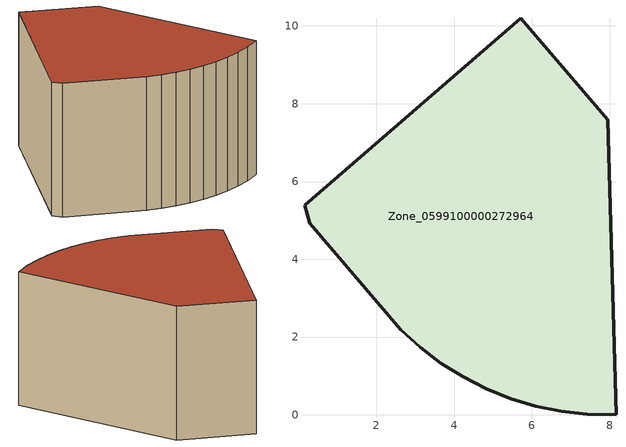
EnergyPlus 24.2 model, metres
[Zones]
Zone_0599100000272964
 floor ground (C_G): 7.95,7.59 8.16,0 7.42,0.01 6.76,0.09 6.1,0.22 5.45,0.42 4.83,0.67 4.23,0.97 3.66,1.33 3.12,1.74 2.63,2.19 0.28,4.93 0.15,5.39 5.71,10.2 z0
 wall outside (C_F): 3.12,1.74 3.66,1.33 4.23,0.97 4.83,0.67 5.45,0.42 6.1,0.22 6.76,0.09 7.42,0.01 8.16,0 7.95,7.59 5.71,10.2 0.15,5.39 0.28,4.93 2.63,2.19 3.12,1.74 z0:6.21
 roof outside (C_R): 0.28,4.93 2.63,2.19 3.12,1.74 3.66,1.33 4.23,0.97 4.83,0.67 5.45,0.42 6.1,0.22 6.76,0.09 7.42,0.01 8.16,0 7.95,7.59 5.71,10.2 0.15,5.39 z6.21
[BUILDING]
Pand.0599100000272964: North Axis=0; Terrain=City; Loads Convergence Tolerance Value=0.04; Temperature Convergence Tolerance Value=0.4; Solar Distribution=FullExterior; Maximum Number of Warmup Days=25; Minimum Number of Warmup Days=1
[Site:Location]
Rotterdam.The.Hague.AP_ZH_NLD Design_Conditions: Latitude=51.96; Longitude=4.45; Time Zone=1; Elevation=-4.5
[SITE:GROUNDTEMPERATURE:BUILDINGSURFACE]
18, 18, 18, 18, 18, 18, 18, 18, 18, 18, 18, 18
[MATERIAL] Thermal Absorptance=0.9; Solar Absorptance=0.7; Visible Absorptance=0.7
Name | Roughness | Thickness | Conductivity | Density | Specific Heat
G.TI.1992-2005 | MediumSmooth | 0.15 | 0.06 | 540 | 1210
F.TI.1992-2005 | Rough | 0.3 | 0.12 | 1920 | 840
R.TI.1992-2005 | MediumRough | 0.2 | 0.08 | 1500 | 1000
[CONSTRUCTION]
C_G: G.TI.1992-2005
C_F: F.TI.1992-2005
C_R: R.TI.1992-2005
[ZONE]
Zone_0599100000272964: Type=1; Multiplier=1; Ceiling Height=Autocalculate; Volume=Autocalculate; Floor Area=autocalculate; Part of Total Floor Area=Yes
[ZONEINFILTRATION:DESIGNFLOWRATE]
Infil_Zone_0599100000272964: Zone or ZoneList or Space or SpaceList=Zone_0599100000272964; Schedule=AlwaysOn; Design Flow Rate Calculation Method=Flow/Area; Flow Rate per Floor Area=0.0015; Constant Term Coefficient=1; Temperature Term Coefficient=0; Velocity Term Coefficient=0; Velocity Squared Term Coefficient=0
[HVACTEMPLATE:ZONE:IDEALLOADSAIRSYSTEM]
Zone_0599100000272964: Maximum Heating Supply Air Temperature=50; Minimum Cooling Supply Air Temperature=13; Maximum Heating Supply Air Humidity Ratio=0.0156; Minimum Cooling Supply Air Humidity Ratio=0.0077; Heating Limit=NoLimit; Cooling Limit=NoLimit; Dehumidification Control Type=ConstantSensibleHeatRatio; Cooling Sensible Heat Ratio=0.7; Dehumidification Setpoint=60; Humidification Control Type=None; Humidification Setpoint=30; Outdoor Air Method=None; Outdoor Air Flow Rate per Person=0.00944; Outdoor Air Flow Rate per Zone Floor Area=0; Outdoor Air Flow Rate per Zone=0; Demand Controlled Ventilation Type=None; Outdoor Air Economizer Type=NoEconomizer; Heat Recovery Type=None; Sensible Heat Recovery Effectiveness=0.7; Latent Heat Recovery Effectiveness=0.65
[ZONECONTROL:THERMOSTAT]
ThermostatControl_Zone_0599100000272964: Zone or ZoneList=Zone_0599100000272964; Control Type Schedule=DualSetpointControlType; Control 1=Thermostat_Zone_0599100000272964; Temperature Difference Between Cutout And Setpoint=0
[THERMOSTATSETPOINT:DUALSETPOINT]
Thermostat_Zone_0599100000272964: Heating Setpoint Temperature Schedule=HeatingSetpoint_Zone_0599100000272964; Cooling Setpoint Temperature Schedule=CoolingSetpoint_Zone_0599100000272964
[SCHEDULE:COMPACT]
HeatingSetpoint_Zone_0599100000272964: Through: 12/31, For: AllDays, Until: 24:00, 21
CoolingSetpoint_Zone_0599100000272964: Through: 12/31, For: AllDays, Until: 24:00, 24
DualSetpointControlType: Through: 12/31, For: AllDays, Until: 24:00, 4
AlwaysOn: Through: 12/31, For: AllDays, Until: 24:00, 1
